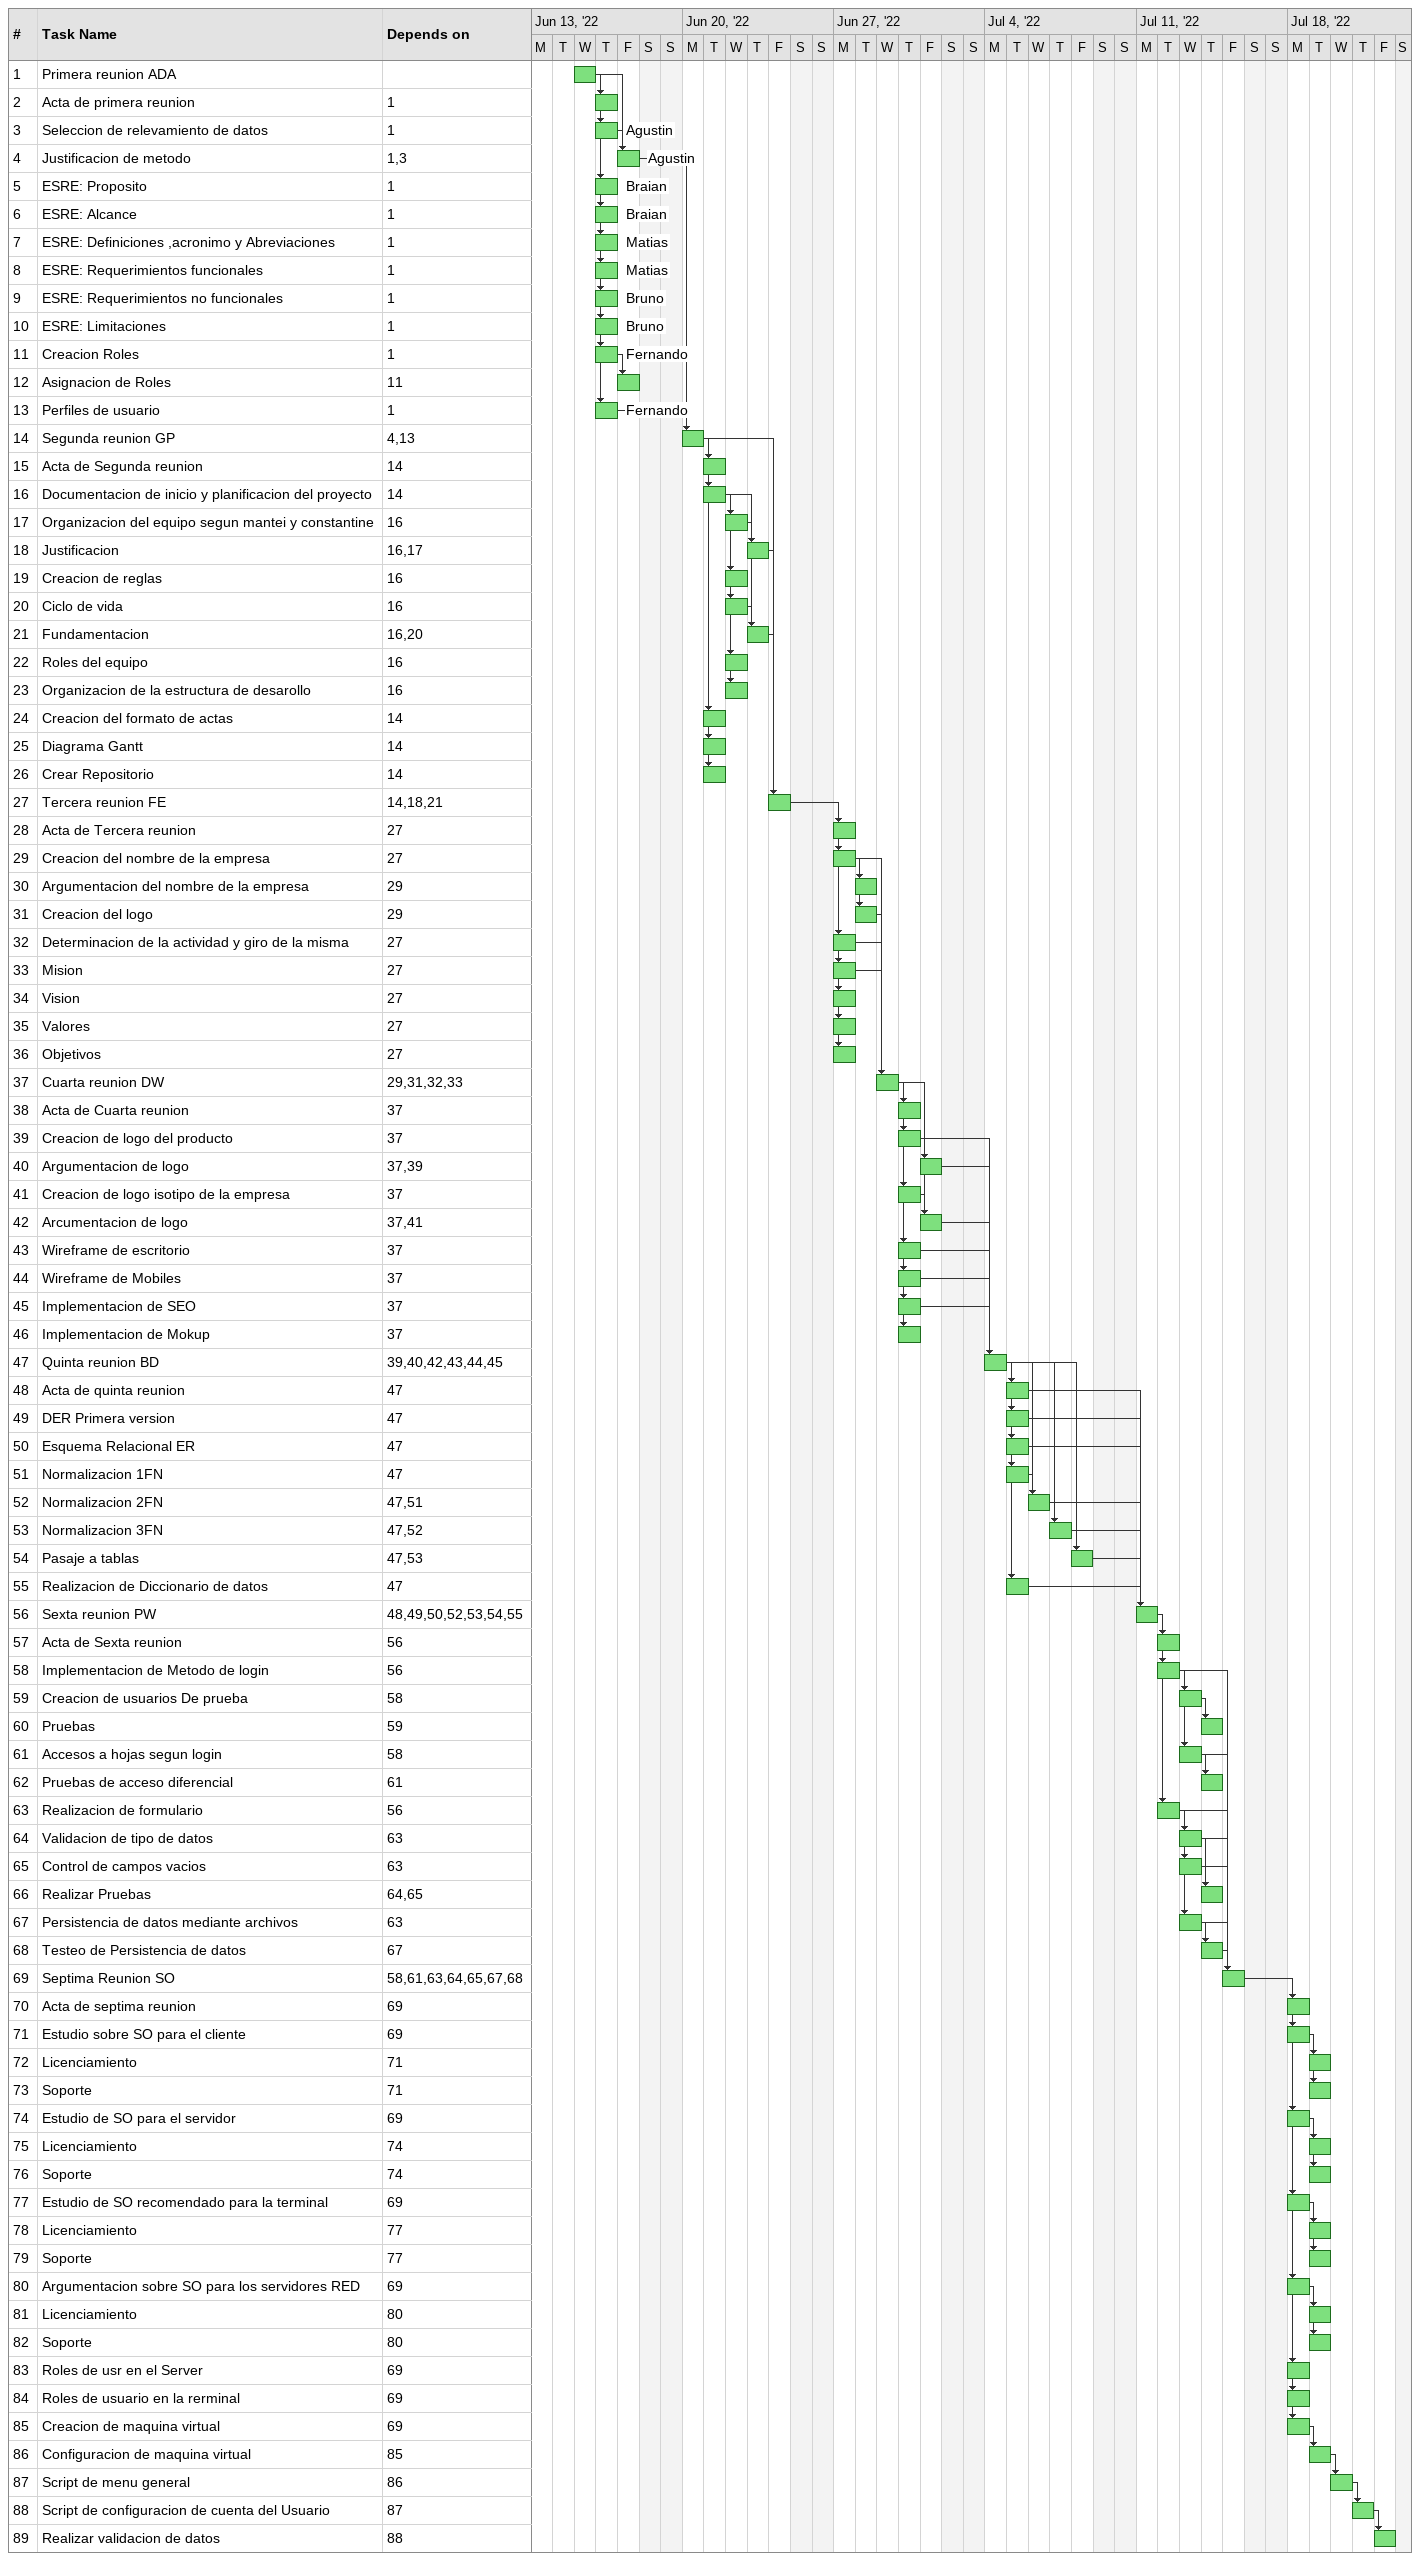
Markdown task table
| ID | Task | Start | Finish | Predecessors | Resources |
|---|---|---|---|---|---|
| 1 | Primera reunion ADA | 2022-06-15 | 2022-06-15 |  |  |
| 2 | Acta de primera reunion | 2022-06-16 | 2022-06-16 | 1 |  |
| 3 | Seleccion de relevamiento de datos | 2022-06-16 | 2022-06-16 | 1 | Agustin |
| 4 | Justificacion de metodo | 2022-06-17 | 2022-06-17 | 1, 3 | Agustin |
| 5 | ESRE: Proposito | 2022-06-16 | 2022-06-16 | 1 | Braian |
| 6 | ESRE: Alcance | 2022-06-16 | 2022-06-16 | 1 | Braian |
| 7 | ESRE: Definiciones ,acronimo y Abreviaciones | 2022-06-16 | 2022-06-16 | 1 | Matias |
| 8 | ESRE: Requerimientos funcionales | 2022-06-16 | 2022-06-16 | 1 | Matias |
| 9 | ESRE: Requerimientos no funcionales | 2022-06-16 | 2022-06-16 | 1 | Bruno |
| 10 | ESRE: Limitaciones | 2022-06-16 | 2022-06-16 | 1 | Bruno |
| 11 | Creacion Roles | 2022-06-16 | 2022-06-16 | 1 | Fernando |
| 12 | Asignacion de Roles | 2022-06-17 | 2022-06-17 | 11 |  |
| 13 | Perfiles de usuario | 2022-06-16 | 2022-06-16 | 1 | Fernando |
| 14 | Segunda reunion GP | 2022-06-20 | 2022-06-20 | 4, 13 |  |
| 15 | Acta de Segunda reunion | 2022-06-21 | 2022-06-21 | 14 |  |
| 16 | Documentacion de inicio y planificacion del proyecto | 2022-06-21 | 2022-06-21 | 14 |  |
| 17 | Organizacion del equipo segun mantei y constantine | 2022-06-22 | 2022-06-22 | 16 |  |
| 18 | Justificacion | 2022-06-23 | 2022-06-23 | 16, 17 |  |
| 19 | Creacion de reglas | 2022-06-22 | 2022-06-22 | 16 |  |
| 20 | Ciclo de vida | 2022-06-22 | 2022-06-22 | 16 |  |
| 21 | Fundamentacion | 2022-06-23 | 2022-06-23 | 16, 20 |  |
| 22 | Roles del equipo | 2022-06-22 | 2022-06-22 | 16 |  |
| 23 | Organizacion de la estructura de desarollo | 2022-06-22 | 2022-06-22 | 16 |  |
| 24 | Creacion del formato de actas | 2022-06-21 | 2022-06-21 | 14 |  |
| 25 | Diagrama Gantt | 2022-06-21 | 2022-06-21 | 14 |  |
| 26 | Crear Repositorio | 2022-06-21 | 2022-06-21 | 14 |  |
| 27 | Tercera reunion FE | 2022-06-24 | 2022-06-24 | 14, 18, 21 |  |
| 28 | Acta de Tercera reunion | 2022-06-27 | 2022-06-27 | 27 |  |
| 29 | Creacion del nombre de la empresa | 2022-06-27 | 2022-06-27 | 27 |  |
| 30 | Argumentacion del nombre de la empresa | 2022-06-28 | 2022-06-28 | 29 |  |
| 31 | Creacion del logo | 2022-06-28 | 2022-06-28 | 29 |  |
| 32 | Determinacion de la actividad y giro de la misma | 2022-06-27 | 2022-06-27 | 27 |  |
| 33 | Mision | 2022-06-27 | 2022-06-27 | 27 |  |
| 34 | Vision | 2022-06-27 | 2022-06-27 | 27 |  |
| 35 | Valores | 2022-06-27 | 2022-06-27 | 27 |  |
| 36 | Objetivos | 2022-06-27 | 2022-06-27 | 27 |  |
| 37 | Cuarta reunion DW | 2022-06-29 | 2022-06-29 | 29, 31, 32, 33 |  |
| 38 | Acta de Cuarta reunion | 2022-06-30 | 2022-06-30 | 37 |  |
| 39 | Creacion de logo del producto | 2022-06-30 | 2022-06-30 | 37 |  |
| 40 | Argumentacion de logo | 2022-07-01 | 2022-07-01 | 37, 39 |  |
| 41 | Creacion de logo isotipo de la empresa | 2022-06-30 | 2022-06-30 | 37 |  |
| 42 | Arcumentacion de logo | 2022-07-01 | 2022-07-01 | 37, 41 |  |
| 43 | Wireframe de escritorio | 2022-06-30 | 2022-06-30 | 37 |  |
| 44 | Wireframe de Mobiles | 2022-06-30 | 2022-06-30 | 37 |  |
| 45 | Implementacion de SEO | 2022-06-30 | 2022-06-30 | 37 |  |
| 46 | Implementacion de Mokup | 2022-06-30 | 2022-06-30 | 37 |  |
| 47 | Quinta reunion BD | 2022-07-04 | 2022-07-04 | 39, 40, 42, 43, 44, 45 |  |
| 48 | Acta de quinta reunion | 2022-07-05 | 2022-07-05 | 47 |  |
| 49 | DER Primera version | 2022-07-05 | 2022-07-05 | 47 |  |
| 50 | Esquema Relacional ER | 2022-07-05 | 2022-07-05 | 47 |  |
| 51 | Normalizacion 1FN | 2022-07-05 | 2022-07-05 | 47 |  |
| 52 | Normalizacion 2FN | 2022-07-06 | 2022-07-06 | 47, 51 |  |
| 53 | Normalizacion 3FN | 2022-07-07 | 2022-07-07 | 47, 52 |  |
| 54 | Pasaje a tablas | 2022-07-08 | 2022-07-08 | 47, 53 |  |
| 55 | Realizacion de Diccionario de datos | 2022-07-05 | 2022-07-05 | 47 |  |
| 56 | Sexta reunion PW | 2022-07-11 | 2022-07-11 | 48, 49, 50, 52, 53, 54, 55 |  |
| 57 | Acta de Sexta reunion | 2022-07-12 | 2022-07-12 | 56 |  |
| 58 | Implementacion de Metodo de login | 2022-07-12 | 2022-07-12 | 56 |  |
| 59 | Creacion de usuarios De prueba | 2022-07-13 | 2022-07-13 | 58 |  |
| 60 | Pruebas | 2022-07-14 | 2022-07-14 | 59 |  |
| 61 | Accesos a hojas segun login | 2022-07-13 | 2022-07-13 | 58 |  |
| 62 | Pruebas de acceso diferencial | 2022-07-14 | 2022-07-14 | 61 |  |
| 63 | Realizacion de formulario | 2022-07-12 | 2022-07-12 | 56 |  |
| 64 | Validacion de tipo de datos | 2022-07-13 | 2022-07-13 | 63 |  |
| 65 | Control de campos vacios | 2022-07-13 | 2022-07-13 | 63 |  |
| 66 | Realizar Pruebas | 2022-07-14 | 2022-07-14 | 64, 65 |  |
| 67 | Persistencia de datos mediante archivos | 2022-07-13 | 2022-07-13 | 63 |  |
| 68 | Testeo de Persistencia de datos | 2022-07-14 | 2022-07-14 | 67 |  |
| 69 | Septima Reunion SO | 2022-07-15 | 2022-07-15 | 58, 61, 63, 64, 65, 67, 68 |  |
| 70 | Acta de septima reunion | 2022-07-18 | 2022-07-18 | 69 |  |
| 71 | Estudio sobre SO para el cliente | 2022-07-18 | 2022-07-18 | 69 |  |
| 72 | Licenciamiento | 2022-07-19 | 2022-07-19 | 71 |  |
| 73 | Soporte | 2022-07-19 | 2022-07-19 | 71 |  |
| 74 | Estudio de SO para el servidor | 2022-07-18 | 2022-07-18 | 69 |  |
| 75 | Licenciamiento | 2022-07-19 | 2022-07-19 | 74 |  |
| 76 | Soporte | 2022-07-19 | 2022-07-19 | 74 |  |
| 77 | Estudio de SO recomendado para la terminal | 2022-07-18 | 2022-07-18 | 69 |  |
| 78 | Licenciamiento | 2022-07-19 | 2022-07-19 | 77 |  |
| 79 | Soporte | 2022-07-19 | 2022-07-19 | 77 |  |
| 80 | Argumentacion sobre SO para los servidores RED | 2022-07-18 | 2022-07-18 | 69 |  |
| 81 | Licenciamiento | 2022-07-19 | 2022-07-19 | 80 |  |
| 82 | Soporte | 2022-07-19 | 2022-07-19 | 80 |  |
| 83 | Roles de usr en el Server | 2022-07-18 | 2022-07-18 | 69 |  |
| 84 | Roles de usuario en la rerminal | 2022-07-18 | 2022-07-18 | 69 |  |
| 85 | Creacion de maquina virtual | 2022-07-18 | 2022-07-18 | 69 |  |
| 86 | Configuracion de maquina virtual | 2022-07-19 | 2022-07-19 | 85 |  |
| 87 | Script de menu general | 2022-07-20 | 2022-07-20 | 86 |  |
| 88 | Script de configuracion de cuenta del Usuario | 2022-07-21 | 2022-07-21 | 87 |  |
| 89 | Realizar validacion de datos | 2022-07-22 | 2022-07-22 | 88 |  |
